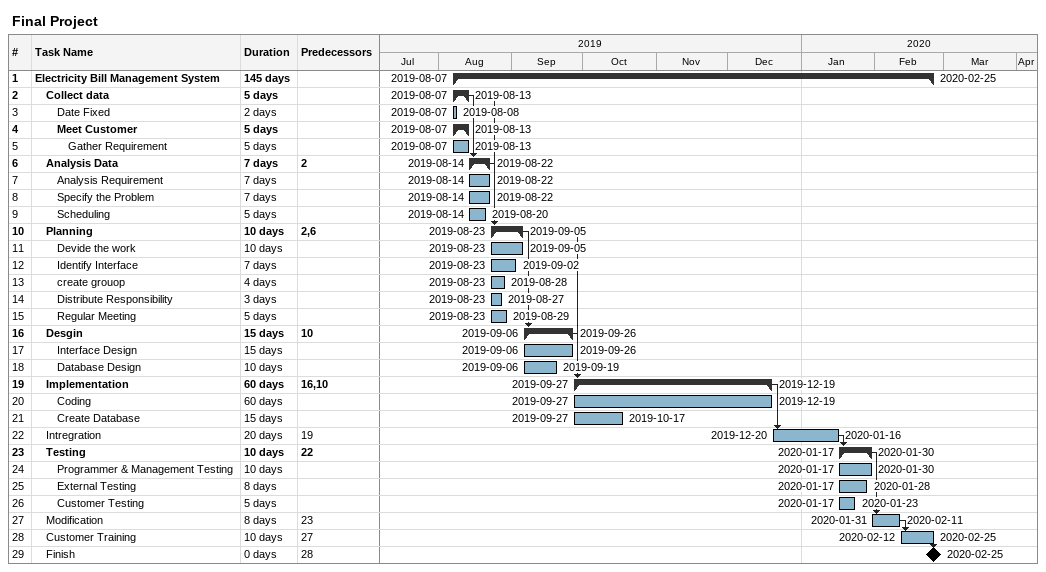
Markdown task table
Final Project

| ID | Level | Task | Duration | Start | Finish | Predecessors |
|---|---|---|---|---|---|---|
| 1 | 1 | **Electricity Bill Management System** | 145d | 2019-08-07 | 2020-02-25 |  |
| 2 | 2 | **Collect data** | 5d | 2019-08-07 | 2019-08-13 |  |
| 3 | 3 | Date Fixed | 2d | 2019-08-07 | 2019-08-08 |  |
| 4 | 3 | **Meet Customer** | 5d | 2019-08-07 | 2019-08-13 |  |
| 5 | 4 | Gather Requirement | 5d | 2019-08-07 | 2019-08-13 |  |
| 6 | 2 | **Analysis Data** | 7d | 2019-08-14 | 2019-08-22 | 2 |
| 7 | 3 | Analysis Requirement | 7d | 2019-08-14 | 2019-08-22 |  |
| 8 | 3 | Specify the Problem | 7d | 2019-08-14 | 2019-08-22 |  |
| 9 | 3 | Scheduling | 5d | 2019-08-14 | 2019-08-20 |  |
| 10 | 2 | **Planning** | 10d | 2019-08-23 | 2019-09-05 | 2, 6 |
| 11 | 3 | Devide the work | 10d | 2019-08-23 | 2019-09-05 |  |
| 12 | 3 | Identify Interface | 7d | 2019-08-23 | 2019-09-02 |  |
| 13 | 3 | create grouop | 4d | 2019-08-23 | 2019-08-28 |  |
| 14 | 3 | Distribute Responsibility | 3d | 2019-08-23 | 2019-08-27 |  |
| 15 | 3 | Regular Meeting | 5d | 2019-08-23 | 2019-08-29 |  |
| 16 | 2 | **Desgin** | 15d | 2019-09-06 | 2019-09-26 | 10 |
| 17 | 3 | Interface Design | 15d | 2019-09-06 | 2019-09-26 |  |
| 18 | 3 | Database Design | 10d | 2019-09-06 | 2019-09-19 |  |
| 19 | 2 | **Implementation** | 60d | 2019-09-27 | 2019-12-19 | 16, 10 |
| 20 | 3 | Coding | 60d | 2019-09-27 | 2019-12-19 |  |
| 21 | 3 | Create Database | 15d | 2019-09-27 | 2019-10-17 |  |
| 22 | 2 | Intregration | 20d | 2019-12-20 | 2020-01-16 | 19 |
| 23 | 2 | **Testing** | 10d | 2020-01-17 | 2020-01-30 | 22 |
| 24 | 3 | Programmer & Management Testing | 10d | 2020-01-17 | 2020-01-30 |  |
| 25 | 3 | External Testing | 8d | 2020-01-17 | 2020-01-28 |  |
| 26 | 3 | Customer Testing | 5d | 2020-01-17 | 2020-01-23 |  |
| 27 | 2 | Modification | 8d | 2020-01-31 | 2020-02-11 | 23 |
| 28 | 2 | Customer Training | 10d | 2020-02-12 | 2020-02-25 | 27 |
| 29 | 2 | Finish | 0d | 2020-02-25 | 2020-02-25 | 28 |
